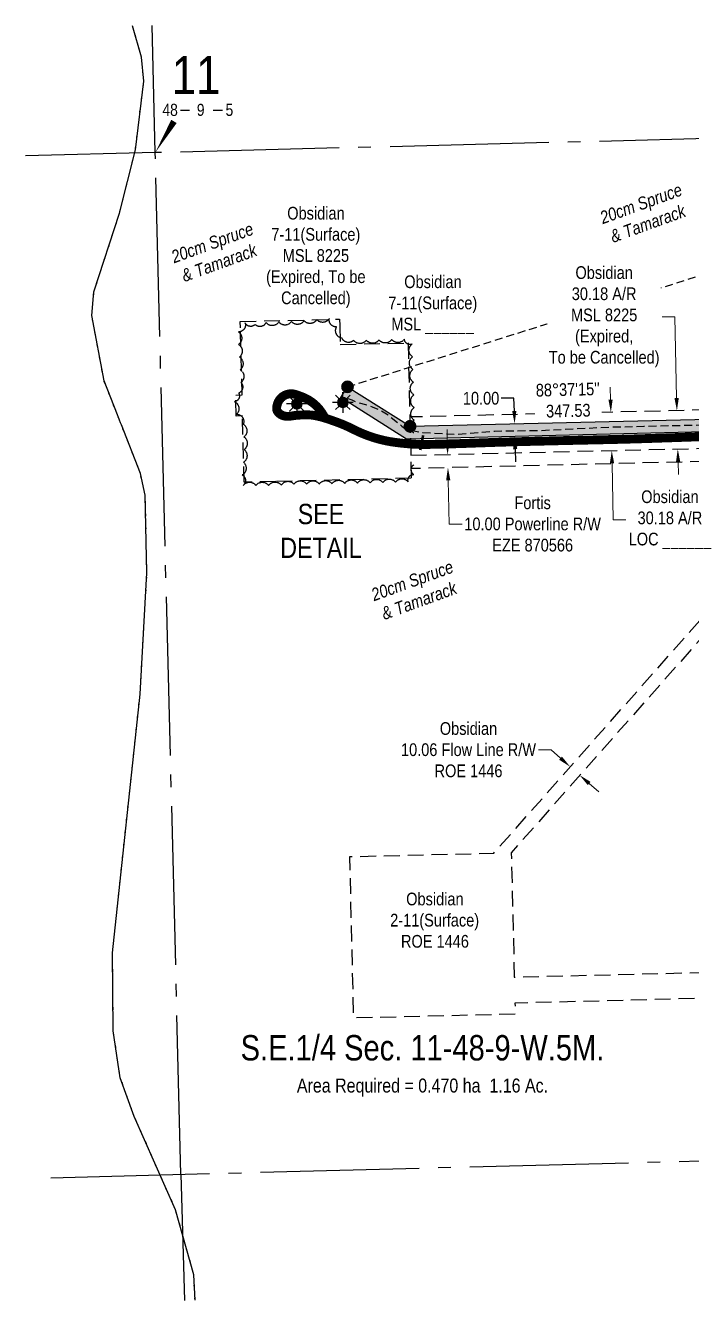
# Model space of a CAD drawing. Extents: x 616083 to 623979, y 5886983 to 5891479.
# Drawn here: x 619774 to 620298, y 5886983 to 5887988 of the extents above; entities that cross this region are included whole.
import ezdxf
from ezdxf.enums import TextEntityAlignment as Align

# ---------------------------------------------------------------- set-up
doc = ezdxf.new("R2010")
doc.units = 0
doc.header["$LTSCALE"] = 5
doc.header["$PDSIZE"] = 0.5
for name, pattern in [('0', [1, 1, 0]), ('foc-ACCESSROAD', [3.75, 2.5, -1.25]), ('foc-FLOWLINE', [3.75, 2.5, -1.25]), ('foc-QUARTERLINE', [33, 25, -3, 2, -3]), ('foc-TIELINE', [1.875, 1.25, -0.625]), ('foc-WHEELTRACKS', [2, 0.4, -1.6]), ('UG_PIPE', [1.875, 1.25, -0.625])]:
    doc.linetypes.add(name, pattern=pattern)
doc.layers.get('Defpoints').update_dxf_attribs({"color": 9})
for name, color, linetype in [('10', 1, 'Continuous'), ('9', 3, 'Continuous'), ('AS-PIPE-UG', 44, 'UG_PIPE'), ('AS-ROADS', 254, 'Continuous'), ('C-AR', 13, 'foc-ACCESSROAD'), ('C-SYMBOL', 7, 'Continuous'), ('C-WS', 13, 'foc-ACCESSROAD'), ('C-WS-S', 8, 'Continuous'), ('DETAIL-T', 7, 'Continuous'), ('F-EZE', 190, 'foc-FLOWLINE'), ('L-AREAREQUIRED', 7, 'Continuous'), ('L-BD1', 253, 'Continuous'), ('L-MON', 1, 'Continuous'), ('L-QSEC', 8, 'foc-QUARTERLINE'), ('L-SECLBL', 7, 'Continuous'), ('L-TIE', 7, 'foc-TIELINE'), ('P-PROPOSED', 10, 'Continuous'), ('P-PROPOSED-H', 21, 'Continuous'), ('P-TXT', 4, 'Continuous'), ('T-BUSH', 110, '0'), ('T-BUSH-T', 110, 'Continuous'), ('T-WATER-P3', 160, 'foc-WHEELTRACKS')]:
    doc.layers.add(name, color=color, linetype=linetype)
for name, color, linetype, lineweight in [('AS-GENERAL', 48, 'Continuous', 18), ('C-AR-T', 13, 'Continuous', 9), ('C-FLOWLINE-T', 13, 'Continuous', 9), ('C-WS-T', 13, 'Continuous', 9), ('F-EZE-T', 190, 'Continuous', 9)]:
    doc.layers.add(name, color=color, linetype=linetype, lineweight=lineweight)
doc.styles.add('100L', font='ARIALN.TTF', dxfattribs={"height": 11})
doc.styles.add('175L', font='ARIALN.TTF', dxfattribs={"height": 20})
doc.styles.add('80CG', font='ARIALN.TTF', dxfattribs={"height": 10})
doc.styles.add('80L', font='ARIALN.TTF', dxfattribs={"height": 10})
doc.styles.add('foc-LtypeFont', font='ARIALN.TTF', dxfattribs={"height": 7.35})
doc.styles.add('SIMPLEX', font='ARIALN.TTF')
doc.linetypes.add('foc-TOPO-flowdirection-NOLINE', pattern='A,0,[">",foc-LtypeFont,S=0.3,R=0,X=0,Y=-0.945],-20,[">",foc-LtypeFont,S=0.3,R=0,X=0,Y=-0.945],0', length=20)
doc.dimstyles.new('Compass 5 000', dxfattribs={"dimscale": 5, "dimtxt": 9, "dimasz": 2, "dimexe": 0.2, "dimexo": 0.0625, "dimgap": 0.5, "dimtad": 0, "dimtih": 1, "dimtoh": 1, "dimzin": 0, "dimdsep": 46, "dimtxsty": '80CG', "dimcen": 0.1, "dimse1": 1, "dimse2": 1, "dimclrd": 256, "dimclrt": 256, "dimaunit": 1, "dimadec": 4, "dimazin": 0, "dimtfac": 0.06, "dimtofl": 0, "dimtmove": 0, "dimatfit": 1, "dimfxl": 0.2, "dimtolj": 1, "dimtzin": 0, "dimlwd": -1, "dimarcsym": 0})

# ---------------------------------------------------------------- blocks, each defined once
blk = doc.blocks.new('GAS')
h = blk.add_hatch(color=255)
h.dxf.hatch_style = 1
edge = h.paths.add_edge_path()
edge.add_arc((0, 0), 0.9, 0, 360)
for p, q in [((-0.81, 0), (-1.62, 0)), ((-0.57, 0.57), (-1.14, 1.14)), ((0, 0.81), (0, 1.62)), ((0.57, 0.57), (1.14, 1.14)), ((1.62, 0), (0.81, 0)), ((-0.57, -0.57), (-1.14, -1.14)), ((0, -0.81), (0, -1.62)), ((1.14, -1.14), (0.57, -0.57))]:
    blk.add_line(p, q)
blk.add_circle((0, 0), 0.8)
blk = doc.blocks.new('L-SECLBL')
at = {"layer": '9', "color": 7}
for p, q in [((-5.1, -27.8), (-12.3, -27.8)), ((20.7, -27.8), (13.5, -27.8))]:
    blk.add_line(p, q, dxfattribs=at)
at = {"layer": '10', "color": 2, "style": 'SIMPLEX'}
blk.add_attdef('SEC', text='', height=30, dxfattribs=at).set_placement((0, 0), align=Align.MIDDLE)
at = {"layer": '10', "color": 5, "style": '80L'}
blk.add_attdef('TWP', text='', height=9.5, dxfattribs=at).set_placement((-14.4, -27.4), align=Align.MIDDLE_RIGHT)
blk.add_attdef('RGE', text='', height=9.5, dxfattribs=at).set_placement((3.6, -27.4), align=Align.MIDDLE_CENTER)
blk.add_attdef('MER', text='', height=9.5, dxfattribs=at).set_placement((23.2, -27.4), align=Align.MIDDLE_LEFT)
blk = doc.blocks.new('*D427')
at = {"layer": 'C-FLOWLINE-T', "transparency": 16777216}
for p, q in [((620187.5, 5887417.2), (620177.5, 5887417.2)), ((620195, 5887410.5), (620187.5, 5887417.2)), ((620217.5, 5887390.6), (620225, 5887384))]:
    blk.add_line(p, q, dxfattribs=at)
for points in [[(620196.1, 5887411.8), (620193.9, 5887409.3), (620202.5, 5887403.9)], [(620218.6, 5887391.9), (620216.4, 5887389.4), (620210, 5887397.2)]]:
    blk.add_solid(points, dxfattribs=at)
at = {"layer": 'Defpoints', "color": 0, "transparency": 16777216}
for p in [(620206.8, 5887408.8), (620202.5, 5887403.9), (620214.3, 5887402.1)]:
    blk.add_point(p, dxfattribs=at)
at = {"layer": 'C-FLOWLINE-T', "transparency": 16777216, "insert": (620122.5, 5887417.2), "char_height": 10, "attachment_point": 5, "style": '80CG'}
blk.add_mtext('\\A1;Obsidian\\P10.06 Flow Line R/W\\PROE 1446', dxfattribs=at)
blk = doc.blocks.new('*D430')
at = {"layer": 'Defpoints', "color": 0, "transparency": 16777216}
for p in [(620183.1, 5887651.4), (620106.3, 5887639.5), (620183.3, 5887641.4)]:
    blk.add_point(p, dxfattribs=at)
at = {"layer": 'F-EZE-T', "transparency": 16777216}
for p, q in [((620105.8, 5887659.5), (620105.6, 5887669.5)), ((620106.6, 5887629.5), (620107.4, 5887595)), ((620107.4, 5887595), (620117.4, 5887595))]:
    blk.add_line(p, q, dxfattribs=at)
for points in [[(620107.5, 5887659.5), (620104.2, 5887659.5), (620106.1, 5887649.5)], [(620108.2, 5887629.5), (620104.9, 5887629.5), (620106.3, 5887639.5)]]:
    blk.add_solid(points, dxfattribs=at)
at = {"layer": 'F-EZE-T', "transparency": 16777216, "insert": (620173, 5887595), "char_height": 10, "attachment_point": 5, "style": '80CG'}
blk.add_mtext('\\A1;Fortis\\P10.00 Powerline R/W\\PEZE 870566', dxfattribs=at)
blk = doc.blocks.new('*D434')
at = {"layer": 'C-AR-T', "transparency": 16777216}
for p, q in [((620284.9, 5887758.2), (620274.9, 5887758.2)), ((620286.4, 5887694.3), (620284.9, 5887758.2)), ((620287.6, 5887644.1), (620287.8, 5887634.1))]:
    blk.add_line(p, q, dxfattribs=at)
for points in [[(620288.1, 5887694.3), (620284.7, 5887694.2), (620286.6, 5887684.3)], [(620289.2, 5887644.2), (620285.9, 5887644.1), (620287.3, 5887654.1)]]:
    blk.add_solid(points, dxfattribs=at)
at = {"layer": 'Defpoints', "color": 0, "transparency": 16777216}
for p in [(620286.6, 5887684.3), (620342.5, 5887685.6), (620343.2, 5887655.4)]:
    blk.add_point(p, dxfattribs=at)
at = {"layer": 'C-AR-T', "transparency": 16777216, "insert": (620229.3, 5887758.2), "char_height": 10, "attachment_point": 5, "style": '80CG', "bg_fill": 3, "box_fill_scale": 1.1, "bg_fill_color": 256, "bg_fill_true_color": 13158600, "bg_fill_transparency": 0}
blk.add_mtext('\\A1;Obsidian\\P30.18 A/R\\PMSL 8225\\P(Expired, \\PTo be Cancelled)', dxfattribs=at)
blk = doc.blocks.new('*D464')
at = {"layer": 'C-AR-T', "transparency": 16777216}
for p, q in [((620234.3, 5887692.9), (620234.1, 5887702.9)), ((620235.5, 5887642.8), (620236.5, 5887598.4)), ((620236.5, 5887598.4), (620246.5, 5887598.4))]:
    blk.add_line(p, q, dxfattribs=at)
for points in [[(620236, 5887693), (620232.7, 5887692.9), (620234.6, 5887682.9)], [(620237.2, 5887642.8), (620233.8, 5887642.7), (620235.3, 5887652.8)]]:
    blk.add_solid(points, dxfattribs=at)
at = {"layer": 'Defpoints', "color": 0, "transparency": 16777216}
for p in [(620257.4, 5887683.4), (620235.3, 5887652.8), (620258.1, 5887653.3)]:
    blk.add_point(p, dxfattribs=at)
at = {"layer": 'C-AR-T', "transparency": 16777216, "insert": (620281.1, 5887598.4), "char_height": 10, "attachment_point": 5, "style": '80CG'}
blk.add_mtext('\\A1;Obsidian\\P30.18 A/R\\PLOC ______', dxfattribs=at)
blk = doc.blocks.new('PLIA')
at = {"color": 255, "const_width": 1}
blk.add_lwpolyline([(-0.5, 0, 1), (0.5, 0, 1)], format="xyb", close=True, dxfattribs=at)
blk = doc.blocks.new('PLIAA')
blk.add_blockref('PLIA', (0, 0))
blk = doc.blocks.new('PLIB')
at = {"color": 1}
blk.add_circle((0, 0), 0.8, dxfattribs=at)
blk = doc.blocks.new('PLIBB')
blk.add_blockref('PLIB', (0, 0))
blk = doc.blocks.new('PLICC')
for name in ['PLIAA', 'PLIBB']:
    blk.add_blockref(name, (0, 0))
blk = doc.blocks.new('PLI')
blk.add_blockref('PLICC', (0, 0))
blk = doc.blocks.new('*D470')
at = {"layer": 'Defpoints', "color": 0, "transparency": 16777216}
for p in [(620153.3, 5887673.8), (620158.8, 5887674), (620153.6, 5887663.8)]:
    blk.add_point(p, dxfattribs=at)
at = {"layer": 'P-TXT', "transparency": 16777216}
for p, q in [((620158.3, 5887694), (620148.3, 5887694)), ((620158.6, 5887684), (620158.3, 5887694)), ((620159.3, 5887654), (620159.5, 5887644))]:
    blk.add_line(p, q, dxfattribs=at)
for points in [[(620160.2, 5887684), (620156.9, 5887683.9), (620158.8, 5887674)], [(620160.9, 5887654), (620157.6, 5887653.9), (620159, 5887664)]]:
    blk.add_solid(points, dxfattribs=at)
at = {"layer": 'P-TXT', "transparency": 16777216, "insert": (620132.4, 5887694), "char_height": 10, "attachment_point": 5, "style": '80CG'}
blk.add_mtext('\\A1;10.00', dxfattribs=at)

msp = doc.modelspace()

# ---------------------------------------------------------------- hatches: boundary and pattern name
at = {"layer": 'P-PROPOSED-H'}
h = msp.add_hatch(color=256, dxfattribs=at)
h.dxf.hatch_style = 1
h.paths.add_polyline_path([(620426.456, 5887670.399), (620073.696, 5887661.907), (620021.888, 5887694.601), (620027.225, 5887703.058), (620076.477, 5887671.977), (620423.786, 5887680.338), (620477.966, 5887710.105), (620476.709, 5887698.009)])

# ---------------------------------------------------------------- linework, layer by layer
at = {"layer": 'AS-GENERAL', "const_width": 1.999, "flags": 128}
msp.add_lwpolyline([(620084.581, 5887653.248), (620086.757, 5887664.892)], dxfattribs=at)
at = {"layer": 'AS-PIPE-UG', "flags": 128}
msp.add_lwpolyline([(620027.609, 5887693.968), (620030.501, 5887692.773), (620034.257, 5887691.154), (620041.443, 5887689.1), (620046.639, 5887687.255), (620051.998, 5887685.201), (620059.96, 5887680.49), (620067.922, 5887673.815), (620070.049, 5887672.065), (620071.98, 5887670.491), (620075.692, 5887669.329), (620086.426, 5887667.091), (620113.802, 5887665.622), (620142.889, 5887668.244), (620180.03, 5887668.751), (620233.727, 5887671.423), (620260.555, 5887672.008), (620296.802, 5887672.879), (620317.967, 5887673.307), (620350.178, 5887673.786), (620390.591, 5887674.246), (620417.983, 5887675.925), (620434.928, 5887680.655), (620444.487, 5887684.775), (620458.917, 5887690.926), (620466.555, 5887695.641), (620472.178, 5887699.343), (620476.315, 5887704.207), (620486.511, 5887718.595), (620495.955, 5887730.763)], dxfattribs=at)
at = {"layer": 'AS-ROADS', "flags": 128}
msp.add_lwpolyline([(620009.479, 5887678.387, 7, 7, 0.07882927), (620003.225, 5887687.471, 7, 7, 0.08580903), (619995.085, 5887693.523, 7, 7, 0.04606903), (619985.888, 5887697.154, 7, 7, 0.10345374), (619981.461, 5887697.499, 7, 7, 0.13057701), (619976.065, 5887695.293, 7, 7, 0.12981719), (619972.448, 5887690.679, 7, 7, 0.09547), (619971.418, 5887685.992, 7, 7, 0.17087814), (619972.259, 5887683.39, 7, 7, 0.13461417), (619975.94, 5887680.579, 7, 7, 0.12062467), (619981.037, 5887679.838, 7, 7, 0.01876887), (619984.852, 5887680.349, 7, 7, -0.02543844), (619987.673, 5887680.689, 7, 7, -0.00825518), (619993.38, 5887680.989, 7, 7, -0.01656645), (619996.228, 5887680.997, 7, 7, -0.03790441), (620001.288, 5887680.458, 7, 7, -0.02649294), (620008.363, 5887678.766, 7, 7, -0.00979966), (620012.509, 5887677.45, 7, 7, -0.00579072), (620019.453, 5887675.005, 7, 7, -0.03084278), (620031.592, 5887669.703, 7, 7, 0.03120402), (620043.595, 5887664.471, 7, 7, 0.02705311), (620053.961, 5887661.326, 7, 7, 0.0269065), (620064.664, 5887659.304, 7, 7, 0.01743038), (620078.639, 5887657.929, 7, 7, 0.02081627), (620090.397, 5887657.676, 7, 7, 0.00431308), (620126.352, 5887658.708, 7, 7, -0.00335029), (620172.637, 5887660.126, 7, 7, -0.00060883), (620231.789, 5887661.469, 7, 7, 0.00188016), (620250.942, 5887661.953, 7, 7, 0.0010585), (620268.33, 5887662.494, 7, 7, 0.00041638), (620312.527, 5887664.001, 7, 7, 0.0011123)], format="xyseb", dxfattribs=at)
at = {"layer": 'C-AR'}
msp.add_lwpolyline([(620077.035, 5887649.141), (620424.342, 5887657.402), (620423.594, 5887687.562), (620076.318, 5887679.302)], close=True, dxfattribs=at)
at = {"layer": 'C-WS'}
msp.add_lwpolyline([(619942.808, 5887754.518), (620020.969, 5887756.356), (620021.11, 5887751.36), (620021.532, 5887736.511), (620074.931, 5887737.629), (620077.466, 5887631.037), (619970.804, 5887628.5), (619945.82, 5887627.906), (619944.579, 5887680.112), (619939.582, 5887679.994), (619939.187, 5887696.613), (619944.183, 5887696.732), (619942.928, 5887749.528), (619942.808, 5887754.518)], dxfattribs=at)
at = {"layer": 'C-WS', "flags": 128}
msp.add_lwpolyline([(620422.236, 5887636.557), (620156.18, 5887336.124), (620158.571, 5887238.132), (620440.955, 5887245.089), (620536.804, 5887247.452), (620547.614, 5887247.718), (620579.599, 5887248.506), (620594.603, 5887248.877), (620609.857, 5887249.253), (620619.851, 5887249.499), (620673.663, 5887250.825), (620691.329, 5887251.27), (620691.803, 5887231.3), (620674.154, 5887230.855), (620620.34, 5887229.458), (620610.347, 5887229.2), (620595.094, 5887228.807), (620580.09, 5887228.42), (620159.072, 5887217.587), (620159.282, 5887208.982), (620032.142, 5887205.881), (620029.039, 5887333.021), (620142.454, 5887335.788), (620415.137, 5887643.786), (620421.89, 5887651.415), (620422.236, 5887636.557)], close=True, dxfattribs=at)
at = {"layer": 'F-EZE', "flags": 128}
msp.add_lwpolyline([(620077.035, 5887649.141), (620424.342, 5887657.402), (620424.342, 5887657.402), (620424.342, 5887657.402), (620424.419, 5887654.273), (620418.075, 5887646.949), (620077.285, 5887638.633)], dxfattribs=at)
at = {"layer": 'L-QSEC', "flags": 128}
for points in [[(619875.808, 5887887.499), (619873.286, 5887987.654)], [(620680.487, 5887907.969), (619875.808, 5887887.499)], [(619875.808, 5887887.499), (619773.667, 5887884.901)], [(619896.075, 5887082.807), (619875.808, 5887887.499)], [(619793.669, 5887080.143), (620702.548, 5887103.79)], [(619896.075, 5887082.807), (619898.894, 5886983.421)]]:
    msp.add_lwpolyline(points, dxfattribs=at)
at = {"layer": 'L-SECLBL', "flags": 128}
msp.add_lwpolyline([(619875.808, 5887887.499, 0, 5, 0), (619890.578, 5887912.111, 0, 0, 0)], format="xyseb", dxfattribs=at)
at = {"layer": 'L-TIE', "flags": 128}
msp.add_lwpolyline([(620027.225, 5887703.058), (620675.269, 5887907.749)], dxfattribs=at)
at = {"layer": 'P-PROPOSED', "flags": 128}
msp.add_lwpolyline([(620426.456, 5887670.399), (620073.696, 5887661.907), (620021.888, 5887694.601), (620027.225, 5887703.058), (620076.477, 5887671.977), (620423.786, 5887680.338), (620477.966, 5887710.105), (620476.709, 5887698.009), (620426.456, 5887670.399)], close=True, dxfattribs=at)
at = {"layer": 'T-BUSH', "flags": 128}
msp.add_lwpolyline([(620079.552, 5887666.726, -0.52056705), (620079.679, 5887676.725, -0.52056705), (620079.714, 5887686.723, -0.52056705), (620079.41, 5887696.719, -0.52056705), (620079.089, 5887706.713, -0.52056705), (620078.737, 5887716.707, -0.52056705), (620078.385, 5887726.701, -0.52056705), (620078.034, 5887736.695, -0.52056705), (620072.035, 5887740.662, -0.52056705), (620062.04, 5887740.363, -0.52056705), (620052.044, 5887740.064, -0.52056705), (620042.046, 5887739.886, -0.52056705), (620032.048, 5887739.71, -0.52056705), (620022.918, 5887741.321, -0.52056705), (620018.639, 5887750.359, -0.52056705), (620012.957, 5887756.918, -0.52056705), (620003.001, 5887755.99, -0.52056705), (619993.037, 5887755.14, -0.52056705), (619983.059, 5887754.515, -0.52056705), (619973.066, 5887754.137, -0.52056705), (619963.104, 5887753.654, -0.52056705), (619954.427, 5887752.138, -0.52056705), (619946.622, 5887753.34, -0.52056705), (619941.325, 5887746.388, -0.52056705), (619941.398, 5887736.477, -0.52056705), (619942.08, 5887726.501, -0.52056705), (619942.714, 5887716.521, -0.52056705), (619943.347, 5887706.541, -0.52056705), (619941.582, 5887698.177, -0.52056705), (619938.216, 5887691.363, -0.52056705), (619939.939, 5887681.512, -0.52056705), (619945.149, 5887673.55, -0.52056705), (619945.668, 5887663.564, -0.52056705), (619945.756, 5887653.577, -0.52056705), (619945.244, 5887643.59, -0.52056705), (619944.368, 5887633.635, -0.52056705), (619945.093, 5887625.416, -0.52056705), (619955.092, 5887625.32, -0.52056705), (619965.091, 5887625.325, -0.52056705), (619975.088, 5887625.58, -0.52056705), (619985.041, 5887626.449, -0.52056705), (619995.041, 5887626.408, -0.52056705), (620005.04, 5887626.459, -0.52056705), (620015.036, 5887626.733, -0.52056705), (620025.033, 5887626.988, -0.52056705), (620035.03, 5887627.221, -0.52056705), (620045.028, 5887627.454, -0.52056705), (620055.025, 5887627.688, -0.52056705), (620065.022, 5887627.921, -0.52056705), (620075.019, 5887628.154, -0.52056705), (620079.356, 5887633.928, -0.52056705), (620079.371, 5887641.643, -0.52056705)], format="xyb", dxfattribs=at)
at = {"layer": 'T-WATER-P3', "flags": 128}
msp.add_lwpolyline([(619907.142, 5886983.631), (619906.213, 5887003.741), (619891.734, 5887054.943), (619859.272, 5887128.405), (619848.274, 5887158.9), (619842.75, 5887195.772), (619842.223, 5887257.352), (619863.832, 5887460.915), (619869.335, 5887556.648), (619867.987, 5887617.618), (619864.149, 5887634.762), (619849.132, 5887673.017), (619848.494, 5887674.644), (619845.992, 5887681.018), (619835.551, 5887707.691), (619825.874, 5887759.213), (619827.47, 5887777.809), (619847.76, 5887839.842), (619860.18, 5887889.765), (619866.776, 5887943.804), (619864.986, 5887962.642), (619857.992, 5887987.269)], dxfattribs=at)
at = {"layer": 'T-WATER-P3', "linetype": 'foc-TOPO-flowdirection-NOLINE', "flags": 128}
msp.add_lwpolyline([(619907.142, 5886983.631), (619906.213, 5887003.741), (619891.734, 5887054.943), (619859.272, 5887128.405), (619848.274, 5887158.9), (619842.75, 5887195.772), (619842.223, 5887257.352), (619863.832, 5887460.915), (619869.335, 5887556.648), (619867.987, 5887617.618), (619864.149, 5887634.762), (619849.132, 5887673.017), (619848.494, 5887674.644), (619845.992, 5887681.018), (619835.551, 5887707.691), (619825.874, 5887759.213), (619827.47, 5887777.809), (619847.76, 5887839.842), (619860.18, 5887889.765), (619866.776, 5887943.804), (619864.986, 5887962.642), (619857.992, 5887987.269)], dxfattribs=at)

# ---------------------------------------------------------------- block references
at = {"layer": 'C-WS-S', "xscale": 4.999999999999981, "yscale": 4.999999999999981, "zscale": 4.999999999999981}
for p in [(620023.488, 5887690.785), (619987.371, 5887689.569)]:
    msp.add_blockref('GAS', p, dxfattribs=at)
at = {"layer": 'L-MON', "xscale": 4.998212649999995, "yscale": 4.998212649999995, "zscale": 4.998212649999995}
for p in [(620027.225, 5887703.058), (620076.477, 5887671.977)]:
    msp.add_blockref('PLI', p, dxfattribs=at)
at = {"layer": 'L-SECLBL'}
msp.add_blockref('L-SECLBL', (619908.003, 5887948.616), dxfattribs=at).add_auto_attribs({'SEC': '11', 'TWP': '48', 'RGE': '9', 'MER': '5'})

# ---------------------------------------------------------------- texts
at = {"layer": 'C-SYMBOL', "color": 3, "style": '175L'}
msp.add_text('S.E.1/4 Sec. 11-48-9-W.5M.', height=19.99285, dxfattribs=at).set_placement((620086.265, 5887166.494), align=Align.BOTTOM_CENTER)
at = {"layer": 'C-WS-T', "char_height": 10, "attachment_point": 1, "style": '80L'}
for s, insert in [('\\pi21.624;Obsidian\\P\\pi9.1345;7-11(Surface)\\P\\pi18.094;MSL 8225\\P\\pi4.9736;(Expired, To be \\P\\pi16.785;Cancelled)', (619958.14, 5887844.837)), ('\\pi21.624;Obsidian\\P\\pi9.1345;7-11(Surface)\\P\\pi11.454;MSL ______', (620050.26, 5887790.827)), ('\\pi21.624;Obsidian\\P\\pi9.0322;2-11(Surface)\\P\\pi17.508;ROE 1446', (620051.808, 5887304.664))]:
    msp.add_mtext_dynamic_manual_height_columns(s, width=87.08217, gutter_width=50, heights=[0], dxfattribs=dict(at, insert=insert))
at = {"layer": 'DETAIL-T', "color": 3, "insert": (620006.316, 5887589.563), "char_height": 15.9943, "width": 63.61338, "attachment_point": 5, "style": '80CG'}
msp.add_mtext('SEE\\PDETAIL', dxfattribs=at)
at = {"layer": 'L-AREAREQUIRED', "color": 5, "insert": (620086.265, 5887158.231), "char_height": 10.99607, "width": 204.21969, "attachment_point": 2, "style": '100L'}
msp.add_mtext('Area Required = 0.470 ha  1.16 Ac.', dxfattribs=at)
at = {"layer": 'T-BUSH-T', "char_height": 9.99643, "attachment_point": 1, "rotation": 20, "style": '80L'}
for insert in [(619886.967, 5887809.569), (620044.397, 5887543.41)]:
    msp.add_mtext_dynamic_manual_height_columns('\\pi0.39955;{\\fArial Narrow|b0|i1|c0|p34;20cm Spruce\\P\\pi2.9362;& Tamarack}', width=67.3101, gutter_width=50, heights=[0], dxfattribs=dict(at, insert=insert))

# ---------------------------------------------------------------- dimensions: what is measured, and where the dimension line sits
at = {"layer": 'C-AR-T'}
dim = msp.add_linear_dim(base=(620235.258, 5887652.755), p1=(620257.379, 5887683.448), p2=(620258.082, 5887653.287), angle=271.335282, text='Obsidian\\P30.18 A/R\\PLOC ______', dimstyle='Compass 5 000', dxfattribs=at)
dim.commit()
dim.dimension.update_dxf_attribs({"geometry": '*D464', "text_midpoint": (620281.129, 5887598.432), "dimtype": 161})
at = {"layer": 'C-FLOWLINE-T'}
dim = msp.add_aligned_dim(p1=(620214.318, 5887402.109), p2=(620206.782, 5887408.781), distance=6.51, text='Obsidian\\P10.06 Flow Line R/W\\PROE 1446', dimstyle='Compass 5 000', dxfattribs=at)
dim.commit()
dim.dimension.update_dxf_attribs({"geometry": '*D427', "text_midpoint": (620122.492, 5887417.164)})
at = {"layer": 'P-TXT'}
dim = msp.add_aligned_dim(p1=(620153.563, 5887663.83), p2=(620153.322, 5887673.827), distance=-5.474, text='10.00', dimstyle='Compass 5 000', dxfattribs=at)
dim.commit()
dim.dimension.update_dxf_attribs({"geometry": '*D470', "text_midpoint": (620132.375, 5887693.953)})

# ---------------------------------------------------------------- next in the draw order: texts
at = {"layer": 'L-BD1', "insert": (620200.549, 5887705.945), "char_height": 9.99643, "width": 50.61552, "attachment_point": 2, "rotation": 1.3791, "style": '80L', "bg_fill": 3, "box_fill_scale": 1.1, "bg_fill_color": 256, "bg_fill_transparency": 0}
msp.add_mtext("88°37'15'' 347.53", dxfattribs=at)

# ---------------------------------------------------------------- next in the draw order: dimensions: what is measured, and where the dimension line sits
at = {"layer": 'C-AR-T'}
dim = msp.add_linear_dim(base=(620286.64, 5887684.279), p1=(620343.16, 5887655.398), p2=(620342.468, 5887685.559), angle=91.313839, text='Obsidian\\P30.18 A/R\\PMSL 8225\\P(Expired, \\PTo be Cancelled)', dimstyle='Compass 5 000', override={"dimtfill": 1}, dxfattribs=at)
dim.commit()
dim.dimension.update_dxf_attribs({"geometry": '*D434', "text_midpoint": (620229.317, 5887758.205), "dimtype": 161})

# ---------------------------------------------------------------- next in the draw order: texts
at = {"layer": 'T-BUSH-T', "insert": (620224.552, 5887840.424), "char_height": 9.99643, "attachment_point": 1, "rotation": 20, "style": '80L'}
msp.add_mtext_dynamic_manual_height_columns('\\pi0.39955;{\\fArial Narrow|b0|i1|c0|p34;20cm Spruce\\P\\pi2.9362;& Tamarack}', width=67.3101, gutter_width=50, heights=[0], dxfattribs=at)

# ---------------------------------------------------------------- next in the draw order: dimensions: what is measured, and where the dimension line sits
at = {"layer": 'F-EZE-T'}
dim = msp.add_linear_dim(base=(620106.315, 5887639.495), p1=(620183.065, 5887651.376), p2=(620183.309, 5887641.373), angle=271.397817, text='Fortis\\P10.00 Powerline R/W\\PEZE 870566', dimstyle='Compass 5 000', dxfattribs=at)
dim.commit()
dim.dimension.update_dxf_attribs({"geometry": '*D430', "text_midpoint": (620173.035, 5887595.008), "dimtype": 161})

doc.saveas('drawing.dxf')
